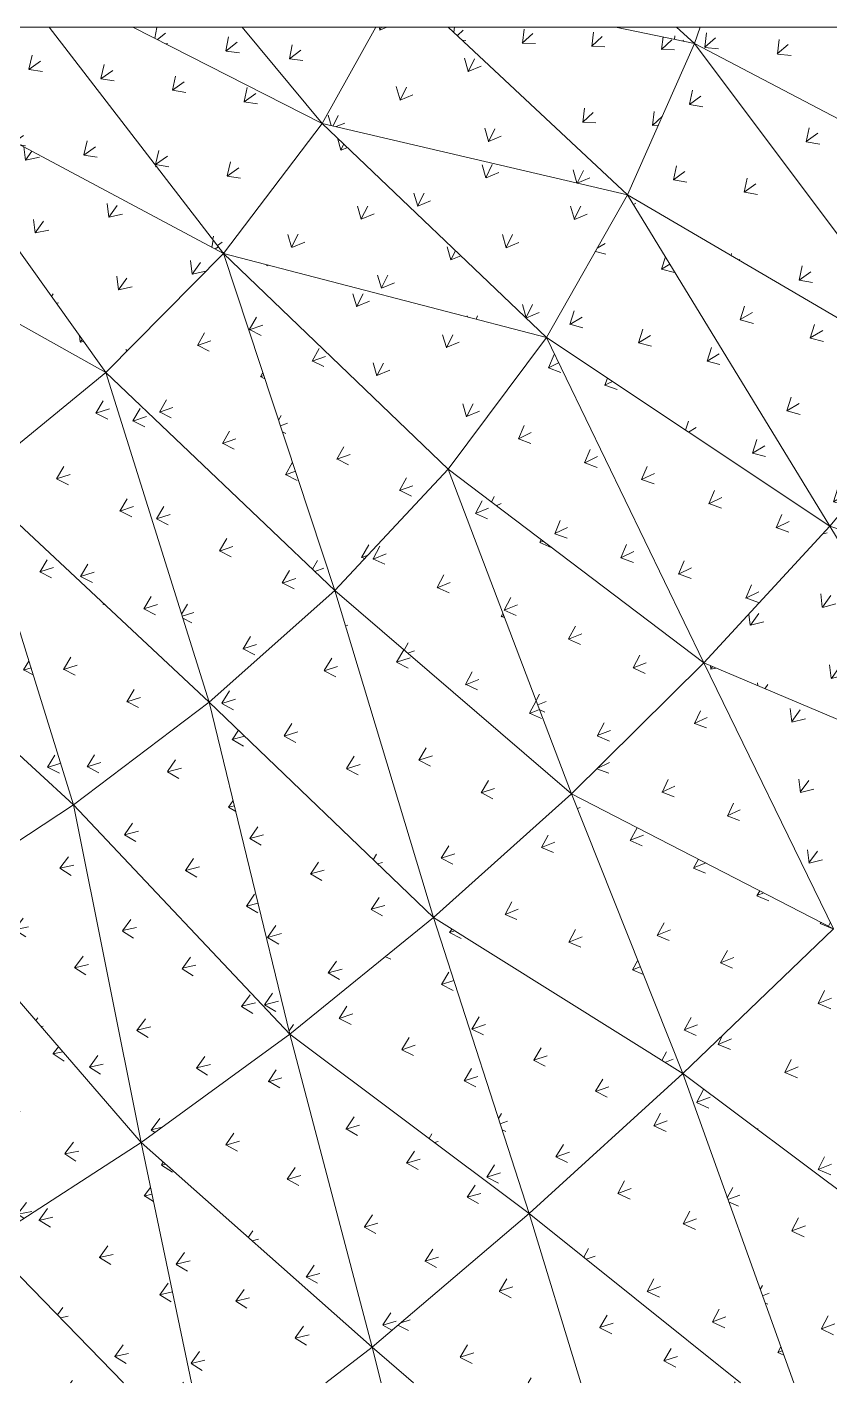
# Model space of a CAD drawing. Header units: millimetres. Extents: x -57519 to 497916, y -349472 to 446842.
# Drawn here: x 412777 to 415412, y -13421 to -8974 of the extents above; entities that cross this region are included whole.
import ezdxf

# ---------------------------------------------------------------- set-up
doc = ezdxf.new("R2010")
doc.units = ezdxf.units.MM
doc.layers.add('A-FLOR', color=192, linetype='Continuous', lineweight=5)
doc.layers.add('A-FLOR-PATT', color=8, linetype='Continuous', lineweight=5)

msp = doc.modelspace()

# ---------------------------------------------------------------- hatches: boundary and pattern name
at = {"layer": 'A-FLOR-PATT'}
h = msp.add_hatch(dxfattribs=at)
h.set_pattern_fill('FP_618', color=256, style=0, pattern_type=2)
h.set_pattern_definition([(35.195, (316784.85, -18267.88), (55.8377, 243.39555), [47.33, -309.657]), (350.934, (316784.85, -18267.88), (55.83586, 243.39545), [44.789, -194.087]), (77.08, (316784.85, -18267.88), (-235.8923, 37.63914), [46.822, -202.896])])
h.paths.add_polyline_path([(413422.3, -9716), (412849.9, -8973.7), (412485.5, -8973.7), (412346.8, -9143.1), (412485.5, -9217)], flags=0)
h = msp.add_hatch(dxfattribs=at)
h.set_pattern_fill('FP_620', color=256, style=0, pattern_type=2)
h.set_pattern_definition([(35.371, (317438.41, -18092.66), (55.5762, 243.98114), [47.248, -309.122]), (350.889, (317438.4, -18092.66), (55.576, 243.9809), [44.628, -193.389]), (77.168, (317438.4, -18092.66), (-235.01526, 37.6875), [46.918, -203.313])])
h.paths.add_polyline_path([(413422.3, -9716), (413746, -9289.4), (413124.4, -8973.7), (412849.9, -8973.7), (412887.4, -9022.4)], flags=0)
h = msp.add_hatch(dxfattribs=at)
h.set_pattern_fill('FP_619', color=256, style=0, pattern_type=2)
h.set_pattern_definition([(37.758, (317123.6, -19175.42), (45.33058, 247.1707), [47.095, -308.119]), (352.821, (317123.6, -19175.42), (45.3312, 247.17066), [44.506, -192.859]), (79.608, (317123.6, -19175.42), (-235.5037, 29.6611), [47.117, -204.176])])
h.paths.add_polyline_path([(413746, -9289.4), (413482.9, -8973.7), (413124.4, -8973.7), (413220.3, -9022.4)], flags=0)
h = msp.add_hatch(dxfattribs=at)
h.set_pattern_fill('FP_621', color=256, style=0, pattern_type=2)
h.set_pattern_definition([(37.899, (317739.76, -18907.41), (45.05593, 247.60976), [46.994, -307.458]), (352.743, (317739.76, -18907.41), (45.0559, 247.609), [44.35, -192.185]), (79.687, (317739.76, -18907.41), (-234.6406, 29.87935), [47.189, -204.486])])
h.paths.add_polyline_path([(413746, -9289.4), (413922.2, -8973.7), (413482.9, -8973.7), (413523.5, -9022.4)], flags=0)
h = msp.add_hatch(dxfattribs=at)
h.set_pattern_fill('FP_505', color=256, style=0, pattern_type=2)
h.set_pattern_definition([(64.015, (328478.16, -55099.5), (-66.4942, 229.62006), [47.606, -311.463]), (22.597, (328478.16, -55099.5), (-66.4944, 229.61955), [45.455, -196.971]), (106.151, (328478.16, -55099.5), (-223.8149, -93.15414), [44.823, -194.231])])
h.paths.add_polyline_path([(414748.6, -9524.2), (414159.8, -8973.7), (413922.2, -8973.7), (413746, -9289.4), (413829, -9308.8)], flags=0)
h = msp.add_hatch(dxfattribs=at)
h.set_pattern_fill('FP_507', color=256, style=0, pattern_type=2)
h.set_pattern_definition([(42.798, (324645.17, -24266.73), (29.76248, 249.35496), [46.642, -305.155]), (357.408, (324645.17, -24266.73), (29.76216, 249.3552), [42.863, -185.741]), (83.193, (324645.17, -24266.73), (-228.37016, 10.3405), [47.086, -204.039])])
h.paths.add_polyline_path([(414748.6, -9524.2), (414967.6, -9027.3), (414708.7, -8973.7), (414159.8, -8973.7), (414217.2, -9027.3)], flags=0)
h = msp.add_hatch(dxfattribs=at)
h.set_pattern_fill('FP_506', color=256, style=0, pattern_type=2)
h.set_pattern_definition([(43.701, (324585.05, -24734.79), (25.58592, 250.08218), [46.592, -304.829]), (358.173, (324585.05, -24734.8), (25.5861, 250.0824), [42.861, -185.732]), (84.158, (324585.05, -24734.8), (-228.47666, 7.2895), [47.135, -204.253])])
h.paths.add_polyline_path([(414967.6, -9027.3), (414908.5, -8973.7), (414708.7, -8973.7), (414943.8, -9022.4)], flags=0)
h = msp.add_hatch(dxfattribs=at)
h.set_pattern_fill('FP_376', color=256, style=0, pattern_type=2)
h.set_pattern_definition([(40.453, (312833.88, -21699.18), (30.8423, 251.23744), [46.842, -306.463]), (354.717, (312833.88, -21699.18), (30.8447, 251.2372), [44.816, -194.201]), (83.001, (312833.88, -21699.18), (-238.00106, 22.0059), [47.461, -205.663])])
h.paths.add_polyline_path([(416170.2, -9656.7), (415564.9, -8973.7), (414987.1, -8973.7), (414967.6, -9027.3), (416128.2, -9634.8)], flags=0)
h = msp.add_hatch(dxfattribs=at)
h.set_pattern_fill('FP_375', color=256, style=0, pattern_type=2)
h.set_pattern_definition([(36.057, (316370.02, -16384.03), (52.03593, 247.67928), [46.639, -305.137]), (350.082, (316370.02, -16384.03), (52.0355, 247.679), [44.227, -191.65]), (78.135, (316370.02, -16384.03), (-232.3511, 40.6269), [47.454, -205.633])])
h.paths.add_polyline_path([(415804, -10142.5), (414967.6, -9027.3), (414748.6, -9524.2), (415564.9, -10002.4)], flags=0)
h = msp.add_hatch(dxfattribs=at)
h.set_pattern_fill('FP_385', color=256, style=0, pattern_type=2)
h.set_pattern_definition([(35.216, (313236.36, -19643.42), (53.6679, 245.16537), [47.319, -309.582]), (350.607, (313236.36, -19643.42), (53.66985, 245.16493), [45.215, -195.933]), (77.652, (313236.36, -19643.42), (-237.91446, 39.35617), [47.057, -203.914])])
h.paths.add_polyline_path([(415804, -10142.5), (416170.2, -9656.7), (414967.6, -9027.3), (415412.4, -9620.4)], flags=0)
h = msp.add_hatch(dxfattribs=at)
h.set_pattern_fill('FP_615', color=256, style=0, pattern_type=2)
h.set_pattern_definition([(53.057, (314537.13, -43901.04), (-27.47353, 238.96905), [47.516, -310.869]), (11.058, (314537.13, -43901.04), (-27.474, 238.96923), [46.4, -201.066]), (96.559, (314537.13, -43901.04), (-242.8707, -47.4669), [45.102, -195.441])])
h.paths.add_polyline_path([(413035.9, -10106.7), (412346.8, -9143.1), (411966.9, -9508.7), (412346.8, -9721.2)], flags=0)
h = msp.add_hatch(dxfattribs=at)
h.set_pattern_fill('FP_622', color=256, style=0, pattern_type=2)
h.set_pattern_definition([(54.067, (315307.58, -45210.91), (-31.45576, 238.53595), [47.524, -310.927]), (12.069, (315307.58, -45210.91), (-31.45477, 238.53663), [46.364, -200.91]), (97.512, (315307.58, -45210.91), (-241.8091, -51.70236), [45.113, -195.488])])
h.paths.add_polyline_path([(413035.9, -10106.7), (413422.3, -9716), (412346.8, -9143.1)], flags=0)
h = msp.add_hatch(dxfattribs=at)
h.set_pattern_fill('FP_501', color=256, style=0, pattern_type=2)
h.set_pattern_definition([(63.103, (324993.96, -56567.58), (-66.31692, 226.50726), [47.44, -310.374]), (22.087, (324993.96, -56567.58), (-66.3158, 226.50785), [46.174, -200.086]), (106.319, (324993.96, -56567.58), (-228.1876, -92.59785), [44.253, -191.763])])
h.paths.add_polyline_path([(414481.8, -9991.8), (413746, -9289.4), (413422.3, -9716), (414159.4, -9907.8)], flags=0)
h = msp.add_hatch(dxfattribs=at)
h.set_pattern_fill('FP_503', color=256, style=0, pattern_type=2)
h.set_pattern_definition([(63.928, (328374.17, -55197.25), (-66.23903, 229.368), [47.601, -311.425]), (22.571, (328374.17, -55197.25), (-66.23764, 229.3687), [45.49, -197.125]), (106.108, (328374.17, -55197.25), (-224.03145, -93.12324), [44.764, -193.977])])
h.paths.add_polyline_path([(414481.8, -9991.8), (414748.6, -9524.2), (413746, -9289.4), (414324.1, -9841.2)], flags=0)
h = msp.add_hatch(dxfattribs=at)
h.set_pattern_fill('FP_616', color=256, style=0, pattern_type=2)
h.set_pattern_definition([(52.499, (314257.85, -44625.2), (-26.6275, 236.82346), [47.386, -310.02]), (10.831, (314257.85, -44625.2), (-26.62843, 236.823), [46.62, -202.018]), (96.415, (314257.85, -44625.2), (-244.208, -46.7207), [44.684, -193.632])])
h.paths.add_polyline_path([(412599.4, -10463.3), (413035.9, -10106.7), (411966.9, -9508.7)], flags=0)
h = msp.add_hatch(dxfattribs=at)
h.set_pattern_fill('FP_370', color=256, style=0, pattern_type=2)
h.set_pattern_definition([(31.039, (320200.88, -11319.69), (75.57784, 241.28684), [46.521, -304.36]), (344.986, (320200.88, -11319.7), (75.5767, 241.2874), [43.691, -189.327]), (72.608, (320200.88, -11319.7), (-225.06263, 60.3657), [47.409, -205.438])])
h.paths.add_polyline_path([(415412.4, -10610.4), (414748.6, -9524.2), (414481.8, -9991.8), (415283.8, -10524.9)], flags=0)
h = msp.add_hatch(dxfattribs=at)
h.set_pattern_fill('FP_373', color=256, style=0, pattern_type=2)
h.set_pattern_definition([(30.235, (317227.62, -14043.7), (77.07755, 238.8542), [47.16, -308.546]), (345.454, (317227.62, -14043.7), (77.0806, 238.8538), [44.6, -193.265]), (72.115, (317227.62, -14043.7), (-230.2397, 59.7403), [47.059, -203.923])])
h.paths.add_polyline_path([(415412.4, -10610.4), (415804, -10142.5), (414748.6, -9524.2), (415034.3, -9991.8)], flags=0)
h = msp.add_hatch(dxfattribs=at)
h.set_pattern_fill('FP_504', color=256, style=0, pattern_type=2)
h.set_pattern_definition([(19.326, (327399.44, -1076), (124.75908, 219.00165), [46.598, -304.863]), (333.604, (327399.44, -1076), (124.75754, 219.0028), [43.309, -187.67]), (60.331, (327399.44, -1076), (-206.8964, 102.6889), [47.258, -204.787])])
h.paths.add_polyline_path([(413787.9, -10822.2), (413422.3, -9716), (413035.9, -10106.7)], flags=0)
h = msp.add_hatch(dxfattribs=at)
h.set_pattern_fill('FP_500', color=256, style=0, pattern_type=2)
h.set_pattern_definition([(19.51, (328095.4, -924.97), (124.43558, 219.55507), [46.456, -303.939]), (333.522, (328095.4, -924.97), (124.43335, 219.5561), [43.118, -186.846]), (60.457, (328095.4, -924.97), (-205.8406, 102.5329), [47.319, -205.047])])
h.paths.add_polyline_path([(413787.9, -10822.2), (414159.4, -10424), (413422.3, -9716)], flags=0)
h = msp.add_hatch(dxfattribs=at)
h.set_pattern_fill('FP_502', color=256, style=0, pattern_type=2)
h.set_pattern_definition([(63.176, (324924.86, -56432.89), (-66.49522, 226.76689), [47.455, -310.473]), (22.114, (324924.86, -56432.89), (-66.4982, 226.7664), [46.147, -199.968]), (106.343, (324924.86, -56432.89), (-228.01104, -92.6478), [44.309, -192.006])])
h.paths.add_polyline_path([(414159.4, -10424), (414481.8, -9991.8), (413422.3, -9716), (413829, -10106.6)], flags=0)
h = msp.add_hatch(dxfattribs=at)
h.set_pattern_fill('FP_369', color=256, style=0, pattern_type=2)
h.set_pattern_definition([(25.936, (323512.71, -7069), (98.30552, 232.45357), [46.53, -304.42]), (340.03, (323512.7, -7069), (98.30706, 232.4524), [43.35, -187.849]), (67.076, (323512.7, -7069), (-217.2968, 78.9603), [47.322, -205.063])])
h.paths.add_polyline_path([(414998.4, -11059.4), (414481.8, -9991.8), (414159.4, -10424), (414731.7, -10857.4)], flags=0)
h = msp.add_hatch(dxfattribs=at)
h.set_pattern_fill('FP_371', color=256, style=0, pattern_type=2)
h.set_pattern_definition([(25.367, (321532.6, -8768.3), (99.29883, 230.7118), [46.956, -307.209]), (340.311, (321532.6, -8768.3), (99.2969, 230.713), [43.955, -190.47]), (66.713, (321532.6, -8768.3), (-220.7189, 78.9826), [47.095, -204.079])])
h.paths.add_polyline_path([(414998.4, -11059.4), (415412.4, -10610.4), (414481.8, -9991.8), (414691, -10424)], flags=0)
h = msp.add_hatch(dxfattribs=at)
h.set_pattern_fill('FP_496', color=256, style=0, pattern_type=2)
h.set_pattern_definition([(17.993, (326490.79, -1299.07), (129.0875, 215.00628), [46.934, -307.066]), (333.027, (326490.79, -1299.07), (129.0857, 215.0069), [43.676, -189.264]), (59.02, (326490.79, -1299.07), (-207.5996, 105.6557), [47.022, -203.76])])
h.paths.add_polyline_path([(413375.4, -11188.3), (413035.9, -10106.7), (412599.4, -10463.3)], flags=0)
h = msp.add_hatch(dxfattribs=at)
h.set_pattern_fill('FP_498', color=256, style=0, pattern_type=2)
h.set_pattern_definition([(18.27, (327353.82, -1132.28), (128.711, 215.87037), [46.776, -306.03]), (332.968, (327353.82, -1132.28), (128.7096, 215.8702), [43.428, -188.186]), (59.195, (327353.82, -1132.28), (-206.3108, 105.26585), [47.124, -204.205])])
h.paths.add_polyline_path([(413375.4, -11188.3), (413787.9, -10822.2), (413035.9, -10106.7)], flags=0)
h = msp.add_hatch(dxfattribs=at)
h.set_pattern_fill('FP_368', color=256, style=0, pattern_type=2)
h.set_pattern_definition([(21.46, (325913.38, -3678.37), (116.90928, 223.1196), [46.601, -304.885]), (335.788, (325913.38, -3678.37), (116.9059, 223.1213), [43.216, -187.269]), (62.347, (325913.38, -3678.37), (-210.2103, 94.52615), [47.23, -204.663])])
h.paths.add_polyline_path([(414564.4, -11488.2), (414159.4, -10424), (413787.9, -10822.2), (414253.5, -11221.6)], flags=0)
h = msp.add_hatch(dxfattribs=at)
h.set_pattern_fill('FP_372', color=256, style=0, pattern_type=2)
h.set_pattern_definition([(21.204, (325115.11, -4481.27), (117.321, 222.33092), [46.779, -306.052]), (335.888, (325115.11, -4481.27), (117.3225, 222.3309), [43.472, -188.38]), (62.18, (325115.11, -4481.27), (-211.62373, 94.7152), [47.135, -204.252])])
h.paths.add_polyline_path([(414564.4, -11488.2), (414998.4, -11059.4), (414159.4, -10424), (414462.9, -11221.6)], flags=0)
h = msp.add_hatch(dxfattribs=at)
h.set_pattern_fill('FP_495', color=256, style=0, pattern_type=2)
h.set_pattern_definition([(17.314, (325416.17, -1711.06), (130.57766, 212.54478), [47.178, -308.658]), (332.982, (325416.17, -1711.06), (130.5749, 212.5462), [44.017, -190.739]), (58.436, (325416.17, -1711.06), (-209.13576, 106.6435), [46.772, -202.679])])
h.paths.add_polyline_path([(412930.2, -11524.4), (412599.4, -10463.3), (412125.5, -10787.5), (412599.5, -11221.6)], flags=0)
h = msp.add_hatch(dxfattribs=at)
h.set_pattern_fill('FP_497', color=256, style=0, pattern_type=2)
h.set_pattern_definition([(17.644, (326285.11, -1610.07), (130.22112, 213.59726), [47.036, -307.732]), (332.966, (326285.11, -1610.07), (130.2187, 213.5985), [43.754, -189.602]), (58.631, (326285.11, -1610.07), (-207.8578, 106.06754), [46.905, -203.257])])
h.paths.add_polyline_path([(412930.2, -11524.4), (413375.4, -11188.3), (412599.4, -10463.3), (412835.8, -11221.6)], flags=0)
h = msp.add_hatch(dxfattribs=at)
h.set_pattern_fill('FP_273', color=256, style=0, pattern_type=2)
h.set_pattern_definition([(54.647, (322538.49, -50377.13), (-29.11955, 233.36353), [47.515, -310.865]), (13.993, (322538.5, -50377.13), (-29.11927, 233.36387), [45.696, -198.018]), (97.113, (322538.5, -50377.13), (-236.4816, -58.93227), [44.095, -191.079])])
h.paths.add_polyline_path([(415914.9, -11445.9), (415412.4, -10610.4), (414998.4, -11059.4), (415412.4, -11234)], flags=0)
h = msp.add_hatch(dxfattribs=at)
h.set_pattern_fill('FP_499', color=256, style=0, pattern_type=2)
h.set_pattern_definition([(17.504, (325011.5, -2256.27), (129.62638, 212.529), [47.238, -309.053]), (333.373, (325011.5, -2256.27), (129.628, 212.5284), [44.081, -191.019]), (58.62, (325011.5, -2256.27), (-210.1672, 105.36616), [46.676, -202.265])])
h.paths.add_polyline_path([(412460.3, -11832.4), (412930.2, -11524.4), (412125.5, -10787.5), (412264.6, -11221.6)], flags=0)
h = msp.add_hatch(dxfattribs=at)
h.set_pattern_fill('FP_364', color=256, style=0, pattern_type=2)
h.set_pattern_definition([(17.793, (327361.86, -1016.5), (130.96776, 214.60526), [46.714, -305.627]), (332.396, (327361.86, -1016.5), (130.9688, 214.60475), [43.273, -187.516]), (58.606, (327361.86, -1016.5), (-204.52123, 106.93495), [47.14, -204.272])])
h.paths.add_polyline_path([(414111.4, -11894.8), (413787.9, -10822.2), (413375.4, -11188.3), (413829, -11623.7)], flags=0)
h = msp.add_hatch(dxfattribs=at)
h.set_pattern_fill('FP_367', color=256, style=0, pattern_type=2)
h.set_pattern_definition([(17.832, (327540.65, -1235.67), (130.90926, 214.7257), [46.69, -305.468]), (332.386, (327540.65, -1235.67), (130.9087, 214.7255), [43.237, -187.36]), (58.631, (327540.65, -1235.67), (-204.3302, 106.8859), [47.153, -204.331])])
h.paths.add_polyline_path([(414111.4, -11894.8), (414564.4, -11488.2), (413787.9, -10822.2), (413908.3, -11221.6)], flags=0)
h = msp.add_hatch(dxfattribs=at)
h.set_pattern_fill('FP_274', color=256, style=0, pattern_type=2)
h.set_pattern_definition([(24.839, (326320.96, -10387.76), (106.1631, 225.95017), [46.836, -306.426]), (340.115, (326320.96, -10387.76), (106.16294, 225.9502), [42.753, -185.262]), (64.833, (326320.96, -10387.76), (-214.41965, 77.557), [46.809, -202.839])])
h.paths.add_polyline_path([(415424.5, -11931.3), (414998.4, -11059.4), (414564.4, -11488.2)], flags=0)
h = msp.add_hatch(dxfattribs=at)
h.set_pattern_fill('FP_277', color=256, style=0, pattern_type=2)
h.set_pattern_definition([(54.202, (322247.44, -50890.26), (-28.27336, 231.62442), [47.435, -310.34]), (13.848, (322247.44, -50890.26), (-28.2714, 231.6247), [45.873, -198.785]), (96.959, (322247.44, -50890.26), (-237.547, -58.55937), [43.752, -189.592])])
h.paths.add_polyline_path([(415424.5, -11931.3), (415914.9, -11445.9), (414998.4, -11059.4), (415411.9, -11905.4)], flags=0)
h = msp.add_hatch(dxfattribs=at)
h.set_pattern_fill('FP_363', color=256, style=0, pattern_type=2)
h.set_pattern_definition([(14.89, (328079.32, 1115.57), (141.2046, 207.47224), [46.844, -306.478]), (329.772, (328079.32, 1115.57), (141.2048, 207.4717), [43.456, -188.31]), (55.761, (328079.32, 1115.57), (-200.2533, 116.6808), [47.056, -203.909])])
h.paths.add_polyline_path([(413640.2, -12277.1), (413375.4, -11188.3), (412930.2, -11524.4)], flags=0)
h = msp.add_hatch(dxfattribs=at)
h.set_pattern_fill('FP_365', color=256, style=0, pattern_type=2)
h.set_pattern_definition([(15.146, (328852.23, 1178.83), (140.86054, 208.26546), [46.699, -305.527]), (329.727, (328852.23, 1178.83), (140.86114, 208.2643), [43.232, -187.34]), (55.927, (328852.23, 1178.83), (-199.1299, 116.2374), [47.143, -204.285])])
h.paths.add_polyline_path([(413640.2, -12277.1), (414111.4, -11894.8), (413375.4, -11188.3), (413383.5, -11221.6)], flags=0)
h = msp.add_hatch(dxfattribs=at)
h.set_pattern_fill('FP_269', color=256, style=0, pattern_type=2)
h.set_pattern_definition([(21.392, (327215.25, -6622.82), (119.45605, 219.57333), [46.796, -306.16]), (336.528, (327215.25, -6622.82), (119.4556, 219.57335), [42.76, -185.294]), (61.452, (327215.25, -6622.82), (-209.1837, 90.83477), [46.868, -203.096])])
h.paths.add_polyline_path([(414929.2, -12406.3), (414564.4, -11488.2), (414111.4, -11894.8), (414722.5, -12277.1)], flags=0)
h = msp.add_hatch(dxfattribs=at)
h.set_pattern_fill('FP_268', color=256, style=0, pattern_type=2)
h.set_pattern_definition([(21.644, (328113.3, -6548.38), (119.1117, 220.3985), [46.645, -305.175]), (336.445, (328113.3, -6548.38), (119.1134, 220.39806), [42.525, -184.275]), (61.611, (328113.3, -6548.38), (-207.90195, 90.636), [46.974, -203.552])])
h.paths.add_polyline_path([(414929.2, -12406.3), (415424.5, -11931.3), (414564.4, -11488.2), (414917.2, -12376.3)], flags=0)
h = msp.add_hatch(dxfattribs=at)
h.set_pattern_fill('FP_362', color=256, style=0, pattern_type=2)
h.set_pattern_definition([(12.596, (328396.13, 2907.1), (148.7178, 201.6715), [46.965, -307.269]), (327.723, (328396.13, 2907.1), (148.7178, 201.67184), [43.686, -189.308]), (53.594, (328396.13, 2907.1), (-196.99063, 124.42175), [46.983, -203.593])])
h.paths.add_polyline_path([(413151.3, -12632.8), (412930.2, -11524.4), (412460.3, -11832.4)], flags=0)
h = msp.add_hatch(dxfattribs=at)
h.set_pattern_fill('FP_374', color=256, style=0, pattern_type=2)
h.set_pattern_definition([(12.964, (329378.86, 3034.14), (148.27185, 202.81565), [46.779, -306.053]), (327.693, (329378.86, 3034.14), (148.2746, 202.81415), [43.385, -188]), (53.83, (329378.86, 3034.14), (-195.5658, 123.66455), [47.106, -204.128])])
h.paths.add_polyline_path([(413151.3, -12632.8), (413640.2, -12277.1), (412930.2, -11524.4)], flags=0)
h = msp.add_hatch(dxfattribs=at)
h.set_pattern_fill('FP_347', color=256, style=0, pattern_type=2)
h.set_pattern_definition([(11.063, (329559.77, 4582.65), (154.28698, 197.90252), [46.892, -306.788]), (326.005, (329559.77, 4582.65), (154.2861, 197.90275), [43.607, -188.964]), (52.06, (329559.77, 4582.65), (-192.82156, 130.03356), [47.051, -203.887])])
h.paths.add_polyline_path([(412645.6, -12960), (413151.3, -12632.8), (412460.3, -11832.4)], flags=0)
h = msp.add_hatch(dxfattribs=at)
h.set_pattern_fill('FP_270', color=256, style=0, pattern_type=2)
h.set_pattern_definition([(18.346, (327476.87, -3368.98), (130.2523, 213.5696), [46.824, -306.347]), (333.452, (327476.87, -3368.98), (130.2527, 213.5685), [42.961, -186.166]), (58.622, (327476.87, -3368.98), (-204.96844, 102.40617), [46.904, -203.251])])
h.paths.add_polyline_path([(414425.5, -12865.5), (414111.4, -11894.8), (413640.2, -12277.1), (414111.4, -12630.1)], flags=0)
h = msp.add_hatch(dxfattribs=at)
h.set_pattern_fill('FP_267', color=256, style=0, pattern_type=2)
h.set_pattern_definition([(18.792, (328914.86, -3016.91), (129.6528, 214.99604), [46.56, -304.615]), (333.329, (328914.86, -3016.9), (129.6519, 214.9965), [42.553, -184.397]), (58.908, (328914.86, -3016.9), (-202.8023, 101.8707), [47.075, -203.99])])
h.paths.add_polyline_path([(414425.5, -12865.5), (414929.2, -12406.3), (414111.4, -11894.8), (414407.6, -12810.1)], flags=0)
h = msp.add_hatch(dxfattribs=at)
h.set_pattern_fill('FP_197', color=256, style=0, pattern_type=2)
h.set_pattern_definition([(22.208, (317825.96, -6073.98), (109.6468, 226.29313), [47.092, -308.099]), (337.222, (317825.96, -6073.98), (109.64713, 226.293), [44.575, -193.16]), (64.148, (317825.96, -6073.98), (-219.19516, 92.04296), [47.148, -204.31])])
h.paths.add_polyline_path([(415919.7, -13146.3), (415424.5, -11931.3), (414929.2, -12406.3), (415914.9, -13142.7)], flags=0)
h = msp.add_hatch(dxfattribs=at)
h.set_pattern_fill('FP_265', color=256, style=0, pattern_type=2)
h.set_pattern_definition([(15.599, (327406.09, -497.41), (139.31995, 207.86894), [46.898, -306.83]), (330.757, (327406.09, -497.4), (139.31696, 207.87054), [43.274, -187.521]), (56.169, (327406.09, -497.4), (-201.38065, 112.749), [46.92, -203.319])])
h.paths.add_polyline_path([(413909.9, -13303.2), (413640.2, -12277.1), (413151.3, -12632.8), (413829, -13231.6)], flags=0)
h = msp.add_hatch(dxfattribs=at)
h.set_pattern_fill('FP_271', color=256, style=0, pattern_type=2)
h.set_pattern_definition([(16.177, (329130.67, -39.1), (138.57133, 209.68823), [46.572, -304.698]), (330.642, (329130.67, -39.1), (138.5705, 209.6894), [42.766, -185.318]), (56.542, (329130.67, -39.1), (-198.79204, 111.82096), [47.126, -204.213])])
h.paths.add_polyline_path([(413909.9, -13303.2), (414425.5, -12865.5), (413640.2, -12277.1), (413883.9, -13204.2)], flags=0)
h = msp.add_hatch(dxfattribs=at)
h.set_pattern_fill('FP_196', color=256, style=0, pattern_type=2)
h.set_pattern_definition([(20.116, (319391.77, -3622.45), (118.43507, 221.8837), [47.032, -307.703]), (335.047, (319391.77, -3622.45), (118.43527, 221.883), [44.393, -192.368]), (61.908, (319391.77, -3622.45), (-214.6598, 99.8828), [47.159, -204.355])])
h.paths.add_polyline_path([(415119.2, -13420.8), (415293.5, -13420.8), (414929.2, -12406.3), (414425.5, -12865.5), (414929.2, -13268.7)], flags=0)
h = msp.add_hatch(dxfattribs=at)
h.set_pattern_fill('FP_192', color=256, style=0, pattern_type=2)
h.set_pattern_definition([(19.916, (318899.76, -4348.2), (118.70534, 221.27056), [47.138, -308.397]), (335.078, (318899.76, -4348.2), (118.7069, 221.26886), [44.568, -193.13]), (61.788, (318899.76, -4348.2), (-215.56646, 100.15937), [47.081, -204.019])])
h.paths.add_polyline_path([(415595.4, -13420.8), (415919.7, -13146.3), (414929.2, -12406.3), (415293.5, -13420.8), (415363.9, -13420.8)], flags=0)
h = msp.add_hatch(dxfattribs=at)
h.set_pattern_fill('FP_266', color=256, style=0, pattern_type=2)
h.set_pattern_definition([(13.029, (327304.9, 2125.33), (147.39962, 202.22752), [46.991, -307.44]), (328.281, (327304.9, 2125.33), (147.3982, 202.2283), [43.624, -189.036]), (53.913, (327304.9, 2125.33), (-197.90904, 122.32165), [46.921, -203.324])])
h.paths.add_polyline_path([(413317.1, -13420.8), (413151.3, -12632.8), (412645.6, -12960), (413093.8, -13420.8), (413151.3, -13420.8)], flags=0)
h = msp.add_hatch(dxfattribs=at)
h.set_pattern_fill('FP_263', color=256, style=0, pattern_type=2)
h.set_pattern_definition([(13.675, (329070.07, 2556.39), (146.609, 204.24327), [46.656, -305.246]), (328.211, (329070.07, 2556.4), (146.6099, 204.24264), [43.085, -186.701]), (54.329, (329070.07, 2556.4), (-195.31726, 121.04744), [47.14, -204.275])])
h.paths.add_polyline_path([(413378.8, -13420.8), (413757.8, -13420.8), (413909.9, -13303.2), (413151.3, -12632.8), (413317.1, -13420.8)], flags=0)
h = msp.add_hatch(dxfattribs=at)
h.set_pattern_fill('FP_189', color=256, style=0, pattern_type=2)
h.set_pattern_definition([(17.718, (321337.31, -1101.26), (128.2908, 216.31473), [46.974, -307.326]), (332.589, (321337.31, -1101.26), (128.29195, 216.31335), [44.187, -191.475]), (59.329, (321337.31, -1101.26), (-209.2043, 108.4892), [47.156, -204.341])])
h.paths.add_polyline_path([(414046.2, -13420.8), (414595.2, -13420.8), (414425.5, -12865.5), (413909.9, -13303.2)], flags=0)
h = msp.add_hatch(dxfattribs=at)
h.set_pattern_fill('FP_190', color=256, style=0, pattern_type=2)
h.set_pattern_definition([(17.48, (320737.76, -1846.02), (128.60588, 215.58504), [47.098, -308.138]), (332.619, (320737.76, -1846.02), (128.60654, 215.58454), [44.391, -192.359]), (59.182, (320737.76, -1846.02), (-210.2266, 108.882), [47.068, -203.962])])
h.paths.add_polyline_path([(414595.2, -13420.8), (415119.2, -13420.8), (414425.5, -12865.5), (414559.2, -13303.2)], flags=0)
h = msp.add_hatch(dxfattribs=at)
h.set_pattern_fill('FP_261', color=256, style=0, pattern_type=2)
h.set_pattern_definition([(11.153, (329052.97, 4936.93), (154.41727, 198.31522), [46.778, -306.043]), (325.848, (329052.97, 4936.93), (154.4193, 198.3146), [43.443, -188.252]), (52.094, (329052.97, 4936.93), (-191.7396, 130.0698), [47.127, -204.217])])
h.paths.add_polyline_path([(412720.1, -13420.8), (413093.8, -13420.8), (412645.6, -12960)], flags=0)
h = msp.add_hatch(dxfattribs=at)
h.set_pattern_fill('FP_188', color=256, style=0, pattern_type=2)
h.set_pattern_definition([(15.042, (323551.46, 1416.2), (138.90597, 209.54473), [46.929, -307.032]), (329.89, (323551.46, 1416.2), (138.9046, 209.54625), [43.984, -190.598]), (56.46, (323551.46, 1416.2), (-202.9276, 117.68245), [47.138, -204.266])])
h.paths.add_polyline_path([(413757.8, -13420.8), (413939, -13420.8), (413909.9, -13303.2), (413829, -13365.8)], flags=0)
h = msp.add_hatch(dxfattribs=at)
h.set_pattern_fill('FP_191', color=256, style=0, pattern_type=2)
h.set_pattern_definition([(14.808, (322970.66, 721.95), (139.20257, 208.82506), [47.048, -307.812]), (329.911, (322970.66, 721.95), (139.2023, 208.8254), [44.179, -191.444]), (56.312, (322970.66, 721.95), (-203.8707, 118.13186), [47.057, -203.912])])
h.paths.add_polyline_path([(413939, -13420.8), (414046.2, -13420.8), (413909.9, -13303.2)], flags=0)

# ---------------------------------------------------------------- linework, layer by layer
at = {"layer": 'A-FLOR'}
for p, q in [((413124.4, -8973.7), (408266.2, -8973.7)), ((413422.3, -9716), (412849.9, -8973.7)), ((417705.4, -8973.7), (413124.4, -8973.7)), ((413124.4, -8973.7), (413746, -9289.4)), ((413746, -9289.4), (413482.9, -8973.7)), ((413746, -9289.4), (413922.2, -8973.7)), ((414748.6, -9524.2), (414159.8, -8973.7)), ((414708.7, -8973.7), (414967.6, -9027.3)), ((414967.6, -9027.3), (414908.5, -8973.7)), ((414967.6, -9027.3), (414987.1, -8973.7)), ((414748.6, -9524.2), (414967.6, -9027.3)), ((415804, -10142.5), (414967.6, -9027.3)), ((414967.6, -9027.3), (416170.2, -9656.7)), ((413035.9, -10106.7), (412346.8, -9143.1)), ((412346.8, -9143.1), (413422.3, -9716)), ((413422.3, -9716), (413746, -9289.4)), ((414481.8, -9991.8), (413746, -9289.4)), ((414748.6, -9524.2), (413746, -9289.4)), ((411966.9, -9508.7), (413035.9, -10106.7)), ((414481.8, -9991.8), (414748.6, -9524.2)), ((415412.4, -10610.4), (414748.6, -9524.2)), ((415804, -10142.5), (414748.6, -9524.2)), ((413035.9, -10106.7), (413422.3, -9716)), ((414159.4, -10424), (413422.3, -9716)), ((413422.3, -9716), (413787.9, -10822.2)), ((413422.3, -9716), (414481.8, -9991.8)), ((414159.4, -10424), (414481.8, -9991.8)), ((414481.8, -9991.8), (415412.4, -10610.4)), ((414998.4, -11059.4), (414481.8, -9991.8)), ((412599.4, -10463.3), (413035.9, -10106.7)), ((413375.4, -11188.3), (413035.9, -10106.7)), ((413787.9, -10822.2), (413035.9, -10106.7)), ((415412.4, -10610.4), (415804, -10142.5)), ((413787.9, -10822.2), (414159.4, -10424)), ((414159.4, -10424), (414998.4, -11059.4)), ((414564.4, -11488.2), (414159.4, -10424)), ((412930.2, -11524.4), (412599.4, -10463.3)), ((412599.4, -10463.3), (413375.4, -11188.3)), ((415412.4, -10610.4), (414998.4, -11059.4)), ((415914.9, -11445.9), (415412.4, -10610.4)), ((415412.4, -10610.4), (416399.7, -10951.8)), ((412125.5, -10787.5), (412930.2, -11524.4)), ((413375.4, -11188.3), (413787.9, -10822.2)), ((414111.4, -11894.8), (413787.9, -10822.2)), ((414564.4, -11488.2), (413787.9, -10822.2)), ((414998.4, -11059.4), (414564.4, -11488.2)), ((414998.4, -11059.4), (415914.9, -11445.9)), ((415424.5, -11931.3), (414998.4, -11059.4)), ((412930.2, -11524.4), (413375.4, -11188.3)), ((413640.2, -12277.1), (413375.4, -11188.3)), ((413375.4, -11188.3), (414111.4, -11894.8)), ((414111.4, -11894.8), (414564.4, -11488.2)), ((415424.5, -11931.3), (414564.4, -11488.2)), ((414564.4, -11488.2), (414929.2, -12406.3)), ((412460.3, -11832.4), (412930.2, -11524.4)), ((413151.3, -12632.8), (412930.2, -11524.4)), ((412930.2, -11524.4), (413640.2, -12277.1)), ((413151.3, -12632.8), (412460.3, -11832.4)), ((413640.2, -12277.1), (414111.4, -11894.8)), ((414929.2, -12406.3), (414111.4, -11894.8)), ((414111.4, -11894.8), (414425.5, -12865.5)), ((414929.2, -12406.3), (415424.5, -11931.3)), ((413151.3, -12632.8), (413640.2, -12277.1)), ((413909.9, -13303.2), (413640.2, -12277.1)), ((413640.2, -12277.1), (414425.5, -12865.5)), ((414425.5, -12865.5), (414929.2, -12406.3)), ((415919.7, -13146.3), (414929.2, -12406.3)), ((414929.2, -12406.3), (415293.5, -13420.8)), ((412645.6, -12960), (413151.3, -12632.8)), ((413909.9, -13303.2), (413151.3, -12632.8)), ((413151.3, -12632.8), (413317.1, -13420.8)), ((413909.9, -13303.2), (414425.5, -12865.5)), ((415119.2, -13420.8), (414425.5, -12865.5)), ((414595.2, -13420.8), (414425.5, -12865.5)), ((413093.8, -13420.8), (412645.6, -12960)), ((413757.8, -13420.8), (413909.9, -13303.2)), ((413909.9, -13303.2), (414046.2, -13420.8)), ((413939, -13420.8), (413909.9, -13303.2))]:
    msp.add_line(p, q, dxfattribs=at)

doc.saveas('drawing.dxf')
